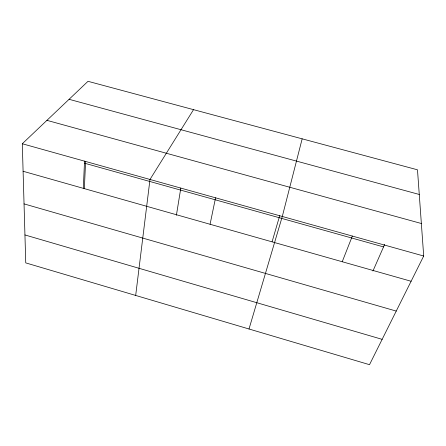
<?xml version="1.0" encoding="UTF-8"?>
<svg xmlns="http://www.w3.org/2000/svg" width="446" height="446" viewBox="0 0 446 446"><rect width="100%" height="100%" fill="white"/><g stroke="black" fill="none" stroke-linecap="round" stroke-linejoin="round"><path stroke-width="0.67" d="M83.341 188.184L84.523 161.106M84.361 188.636L85.582 161.452M135.679 295.442L149.99 179.465L193.531 109.66M176.399 215.279L180.82 188.039M210.077 224.271L215.552 197.801M302.165 138.834L282.296 216.472L249.007 328.997M272.105 241.693L279.703 215.691M342.227 261.735L352.334 236.062M372.94 271.012L384.658 244.391M423.7 256.021L369.511 364.683L25.751 262.889L22.3 143.751L88.013 81.317L417.489 169.809L423.7 256.021L22.3 143.751M69.08 99.302L419.268 194.467M46.93 120.348L421.358 223.507M84.433 163.169L383.549 246.917M23.097 171.264L411.112 281.264M24.045 203.889L396.243 311.079M24.943 234.947L382.144 339.345"/></g></svg>
